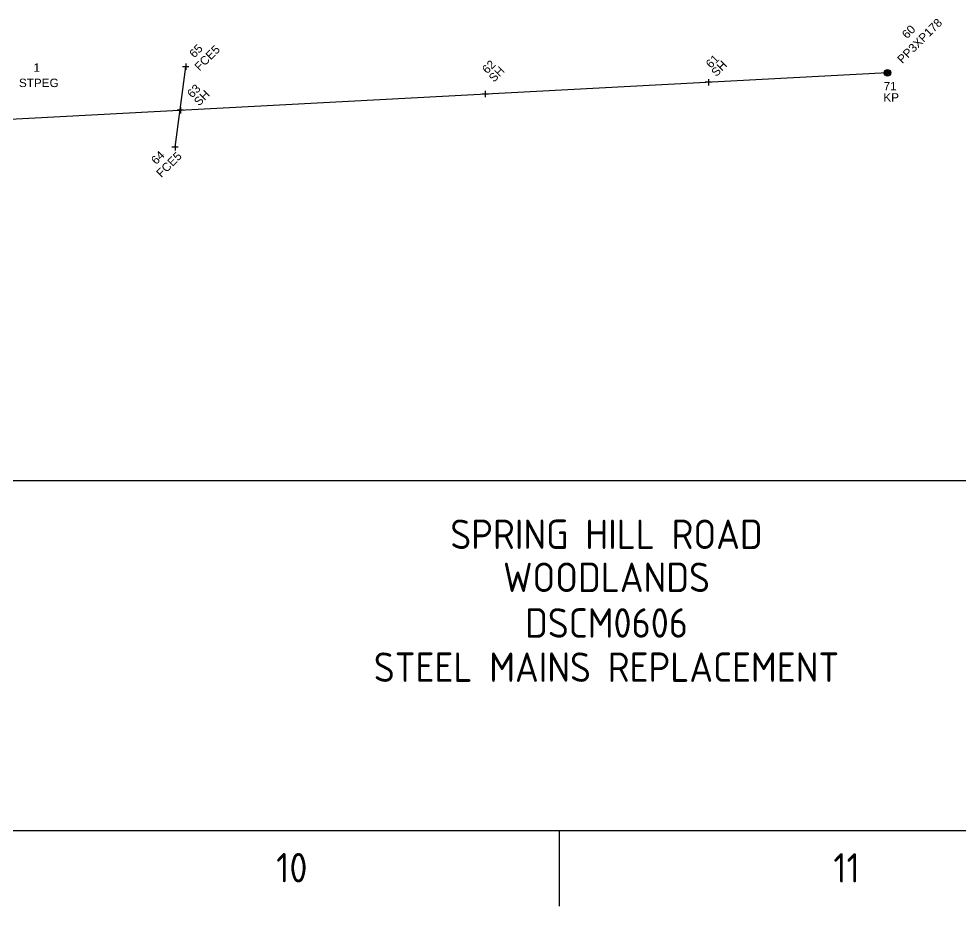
# Paper-space layout 'Survey' of a CAD drawing. Header units: metres, sheet in millimetres. Extents: x -21 to 813, y -3 to 583.
# Drawn here: x 593.9 to 705.9, y -3 to 102.5 of the extents above; entities that cross this region are included whole.
import ezdxf
from ezdxf.enums import TextEntityAlignment as Align

# ---------------------------------------------------------------- set-up
doc = ezdxf.new("R2010")
doc.units = ezdxf.units.M
doc.layers.get('0').update_dxf_attribs({"color": 6})
for name, color, linetype in [('Notes', 7, 'Continuous'), ('SupportsUG_SP_EXT', 7, 'Continuous'), ('TEXT1', 7, 'Continuous')]:
    doc.layers.add(name, color=color, linetype=linetype)
doc.styles.add('ARIAL', font='arial.ttf', dxfattribs={"height": 2})
doc.styles.add('iecISOCP', font='isocp.shx')
doc.styles.get("Standard").update_dxf_attribs({"font": 'arial.ttf'})

# ---------------------------------------------------------------- blocks, each defined once
blk = doc.blocks.new('A1_FRAME_TITLE')
at = {"layer": 'Notes', "linetype": 'Continuous'}
blk.add_line((678.72, 5.97), (678.72, -3.03), dxfattribs=at)
at = {"layer": 'Notes', "color": 3, "linetype": 'Continuous', "flags": 128}
for points in [[(123.8, 47.62), (824.37, 47.62)], [(123.8, 5.97), (824.37, 5.97)]]:
    blk.add_lwpolyline(points, dxfattribs=at)
blk.add_attdef('DRAFT_NUM', (29.9, 23.29), '', height=2.5, rotation=90)
at = {"layer": 'Notes', "color": 7, "style": 'iecISOCP'}
for s, p in [('10', (645.06, -0.2)), ('11', (711.36, -0.22))]:
    blk.add_text(s, height=3.5, dxfattribs=at).set_placement(p)
at = {"layer": 'Notes', "color": 7, "style": 'iecISOCP', "flags": 8}
blk.add_attdef('VERSION_NO', text='', height=2.5, rotation=90, dxfattribs=at).set_placement((302.04, 43.81), align=Align.MIDDLE_CENTER)
at = {"layer": 'Notes', "color": 7, "style": 'iecISOCP'}
for tag, p in [('CAP_NO', (513.19, 43.46)), ('IE_NUM', (513.05, 37.81)), ('REF_No_1', (335.24, 32.31)), ('REF_1', (362.52, 32.31)), ('GEN_WO', (441.71, 31.76)), ('HV_SWITCH', (513.46, 32.16)), ('REF_No_2', (335.24, 26.31)), ('REF_2', (362.52, 26.31)), ('OH_WO', (441.71, 25.81)), ('UBD_REF', (513.05, 25.83)), ('REF_No_3', (335.24, 20.31)), ('REF_3', (362.52, 20.31)), ('UG_WO', (441.71, 20.05)), ('GIS_MAP_No', (513.05, 20.04)), ('REF_No_4', (335.24, 14.31)), ('REF_4', (362.52, 14.31)), ('SUB_WO', (441.71, 13.81)), ('HV_OP_DIAG', (513.33, 14.2)), ('LGA', (512.95, 7.78))]:
    blk.add_attdef(tag, p, '', height=2.5, dxfattribs=at)
at = {"layer": 'Notes', "style": 'iecISOCP'}
for tag, p in [('T1', (684.37, 39.47)), ('T2', (684.37, 34.35)), ('T3', (684.37, 28.92)), ('T4', (684.37, 23.66)), ('T5', (684.37, 18.23)), ('T6', (684.37, 12.97))]:
    blk.add_attdef(tag, text='', height=3.5, dxfattribs=at).set_placement(p, align=Align.CENTER)
at = {"layer": 'Notes', "color": 7, "style": 'iecISOCP'}
for tag, p in [('scale', (567.76, 33.27)), ('DRAWN', (567.76, 24.93)), ('DATE', (567.76, 16.88)), ('DESIGN', (605.62, 9.15)), ('CHD', (567.76, 8.37))]:
    blk.add_attdef(tag, text='', height=2.5, dxfattribs=at).set_placement(p, align=Align.CENTER)
at = {"layer": 'Notes', "color": 4, "style": 'iecISOCP'}
blk.add_attdef('NUM', text='', height=7, dxfattribs=at).set_placement((792.37, 20.12), align=Align.MIDDLE_CENTER)
at = {"layer": 'Notes', "color": 1, "style": 'iecISOCP'}
blk.add_attdef('REV', text='', height=5, dxfattribs=at).set_placement((820.05, 17.1), align=Align.CENTER)
at = {"layer": 'Notes', "color": 7, "style": 'iecISOCP'}
for tag, p in [('NS', (790.71, 8.12)), ('SHTS', (805.41, 8.12))]:
    blk.add_attdef(tag, text='', height=2.5, dxfattribs=at).set_placement(p, align=Align.MIDDLE)
at = {"layer": 'Notes', "style": 'iecISOCP'}
blk.add_attdef('ExportID', (9.08, 2.39), '', height=2.5, dxfattribs=at)
at = {"layer": 'Notes', "style": 'iecISOCP', "flags": 1}
for tag, p in [('ProjectType', (14.17, -26.8)), ('ProjectNumber', (23.56, -26.82)), ('DrawingNumber', (35.51, -26.8)), ('ProjectDescription', (47.56, -26.83)), ('ExportDate', (60.28, -26.79)), ('ExportUserName', (69.15, -26.8)), ('DesignerCompanyName', (81.48, -26.79)), ('ExportAreaOfInterest', (97.1, -26.81)), ('GIS_SUCCESS', (112, -26.78)), ('CAD_SUCCESS', (121.79, -26.78)), ('DEPOTCODE', (132.11, -26.88)), ('ExportCategories', (140.08, -26.8)), ('Comments', (154.38, -26.88))]:
    blk.add_attdef(tag, p, '', height=1, dxfattribs=at)
blk = doc.blocks.new('POWER POLE')
h = blk.add_hatch(color=256)
h.paths.add_polyline_path([(-1, 0, 1), (1, 0, 1)])
h.paths.add_polyline_path([(0.74, 0, -1), (-0.74, 0, -1)], flags=16)
for radius in [0.996, 0.563]:
    blk.add_circle((0, 0), radius)
at = {"layer": 'TEXT1', "style": 'ARIAL'}
blk.add_text('PP', height=0.56, rotation=302.7042, dxfattribs=at).set_placement((-0.52, 0.26))

psp = doc.layouts.new('Survey')

# ---------------------------------------------------------------- linework, layer by layer
at = {"layer": 'Notes', "linetype": 'Continuous'}
for p, q in [((612.48, 87.27), (613.75, 96.85)), ((613.75, 97.23), (613.75, 96.48)), ((697.12, 96.46), (697.12, 95.71)), ((697.26, 96.5), (697.26, 95.75)), ((697.26, 96.13), (479.2, 84.56)), ((675.94, 95.37), (675.94, 94.62)), ((649.39, 93.97), (649.39, 93.22)), ((613.11, 92.04), (613.11, 91.29)), ((612.48, 87.65), (612.48, 86.9))]:
    psp.add_line(p, q, dxfattribs=at)
for points in [[(614.13, 96.85), (613.75, 96.85), (613.38, 96.85)], [(697.5, 96.08), (697.12, 96.08), (696.75, 96.08)], [(697.64, 96.13), (697.26, 96.13), (696.89, 96.13)], [(676.32, 95), (675.94, 95), (675.57, 95)], [(649.76, 93.59), (649.39, 93.59), (649.01, 93.59)], [(613.49, 91.67), (613.11, 91.67), (612.74, 91.67)], [(612.85, 87.27), (612.48, 87.27), (612.1, 87.27)]]:
    psp.add_lwpolyline(points, dxfattribs=at)

# ---------------------------------------------------------------- block references
at = {"layer": 'Notes', "linetype": 'ByBlock', "xscale": 0.4, "yscale": 0.4, "zscale": 0.4, "rotation": 57.29577951308232}
psp.add_blockref('POWER POLE', (697.26, 96.13), dxfattribs=at)
at = {"layer": 'SupportsUG_SP_EXT'}
ref = psp.add_blockref('A1_FRAME_TITLE', (-20.55, 0), dxfattribs=at)
ref.add_attrib('T1', 'SPRING HILL ROAD', dxfattribs={"layer": 'Notes', "height": 3.5, "style": 'iecISOCP'}).set_placement((663.82, 39.47), align=Align.CENTER)
ref.add_attrib('T2', 'WOODLANDS', dxfattribs={"layer": 'Notes', "height": 3.5, "style": 'iecISOCP'}).set_placement((663.82, 34.35), align=Align.CENTER)
ref.add_attrib('T3', 'DSCM0606', dxfattribs={"layer": 'Notes', "height": 3.5, "style": 'iecISOCP'}).set_placement((663.82, 28.92), align=Align.CENTER)
ref.add_attrib('T4', 'STEEL MAINS REPLACEMENT', dxfattribs={"layer": 'Notes', "height": 3.5, "style": 'iecISOCP'}).set_placement((663.82, 23.66), align=Align.CENTER)

# ---------------------------------------------------------------- texts
at = {"layer": 'Notes'}
for s, p in [('PP3XP178', (699.02, 97.16)), ('60', (699.57, 100.11)), ('65', (614.77, 97.83)), ('FCE5', (615.39, 96.28)), ('62', (649.61, 95.94)), ('61', (676.23, 96.6)), ('SH', (676.88, 95.6)), ('SH', (650.41, 94.93)), ('63', (614.51, 93.07)), ('SH', (615.33, 92.11)), ('64', (610.23, 85.14)), ('FCE5', (610.85, 83.6))]:
    psp.add_text(s, height=1, rotation=45, dxfattribs=at).set_placement(p)
for s, p in [('1', (595.64, 96.25)), ('STPEG', (593.9, 94.43)), ('71', (696.79, 94.04)), ('KP', (696.76, 92.7))]:
    psp.add_text(s, height=1, dxfattribs=at).set_placement(p)

doc.saveas('drawing.dxf')
